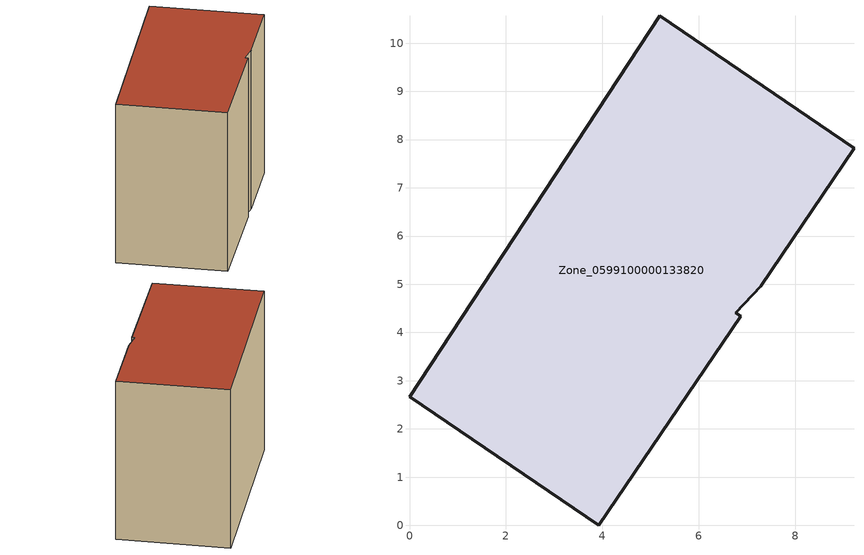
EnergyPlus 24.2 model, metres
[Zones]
Zone_0599100000133820
 floor ground (C_G): 0,2.67 5.19,10.57 9.22,7.82 7.29,4.96 6.76,4.41 6.87,4.34 3.93,0 z0
 wall outside (C_F): 5.19,10.57 0,2.67 3.93,0 6.87,4.34 6.76,4.41 7.29,4.96 9.22,7.82 5.19,10.57 z0:7.36
 roof outside (C_R): 7.29,4.96 9.22,7.82 5.19,10.57 0,2.67 3.93,0 6.87,4.34 6.76,4.41 z7.36
[BUILDING]
Pand.0599100000133820: North Axis=0; Terrain=City; Loads Convergence Tolerance Value=0.04; Temperature Convergence Tolerance Value=0.4; Solar Distribution=FullExterior; Maximum Number of Warmup Days=25; Minimum Number of Warmup Days=1
[Site:Location]
Rotterdam.The.Hague.AP_ZH_NLD Design_Conditions: Latitude=51.96; Longitude=4.45; Time Zone=1; Elevation=-4.5
[SITE:GROUNDTEMPERATURE:BUILDINGSURFACE]
18, 18, 18, 18, 18, 18, 18, 18, 18, 18, 18, 18
[MATERIAL] Thermal Absorptance=0.9; Solar Absorptance=0.7; Visible Absorptance=0.7
Name | Roughness | Thickness | Conductivity | Density | Specific Heat
G.TI.1946 | MediumSmooth | 0.15 | 1 | 540 | 1210
F.TI.1946 | Rough | 0.3 | 0.857143 | 1920 | 840
R.TI.1946 | MediumRough | 0.2 | 0.1 | 1500 | 1000
[CONSTRUCTION]
C_G: G.TI.1946
C_F: F.TI.1946
C_R: R.TI.1946
[ZONE]
Zone_0599100000133820: Type=1; Multiplier=1; Ceiling Height=Autocalculate; Volume=Autocalculate; Floor Area=autocalculate; Part of Total Floor Area=Yes
[ZONEINFILTRATION:DESIGNFLOWRATE]
Infil_Zone_0599100000133820: Zone or ZoneList or Space or SpaceList=Zone_0599100000133820; Schedule=AlwaysOn; Design Flow Rate Calculation Method=Flow/Area; Flow Rate per Floor Area=0.003; Constant Term Coefficient=1; Temperature Term Coefficient=0; Velocity Term Coefficient=0; Velocity Squared Term Coefficient=0
[HVACTEMPLATE:ZONE:IDEALLOADSAIRSYSTEM]
Zone_0599100000133820: Maximum Heating Supply Air Temperature=50; Minimum Cooling Supply Air Temperature=13; Maximum Heating Supply Air Humidity Ratio=0.0156; Minimum Cooling Supply Air Humidity Ratio=0.0077; Heating Limit=NoLimit; Cooling Limit=NoLimit; Dehumidification Control Type=ConstantSensibleHeatRatio; Cooling Sensible Heat Ratio=0.7; Dehumidification Setpoint=60; Humidification Control Type=None; Humidification Setpoint=30; Outdoor Air Method=None; Outdoor Air Flow Rate per Person=0.00944; Outdoor Air Flow Rate per Zone Floor Area=0; Outdoor Air Flow Rate per Zone=0; Demand Controlled Ventilation Type=None; Outdoor Air Economizer Type=NoEconomizer; Heat Recovery Type=None; Sensible Heat Recovery Effectiveness=0.7; Latent Heat Recovery Effectiveness=0.65
[ZONECONTROL:THERMOSTAT]
ThermostatControl_Zone_0599100000133820: Zone or ZoneList=Zone_0599100000133820; Control Type Schedule=DualSetpointControlType; Control 1=Thermostat_Zone_0599100000133820; Temperature Difference Between Cutout And Setpoint=0
[THERMOSTATSETPOINT:DUALSETPOINT]
Thermostat_Zone_0599100000133820: Heating Setpoint Temperature Schedule=HeatingSetpoint_Zone_0599100000133820; Cooling Setpoint Temperature Schedule=CoolingSetpoint_Zone_0599100000133820
[SCHEDULE:COMPACT]
HeatingSetpoint_Zone_0599100000133820: Through: 12/31, For: AllDays, Until: 24:00, 21
CoolingSetpoint_Zone_0599100000133820: Through: 12/31, For: AllDays, Until: 24:00, 24
DualSetpointControlType: Through: 12/31, For: AllDays, Until: 24:00, 4
AlwaysOn: Through: 12/31, For: AllDays, Until: 24:00, 1
